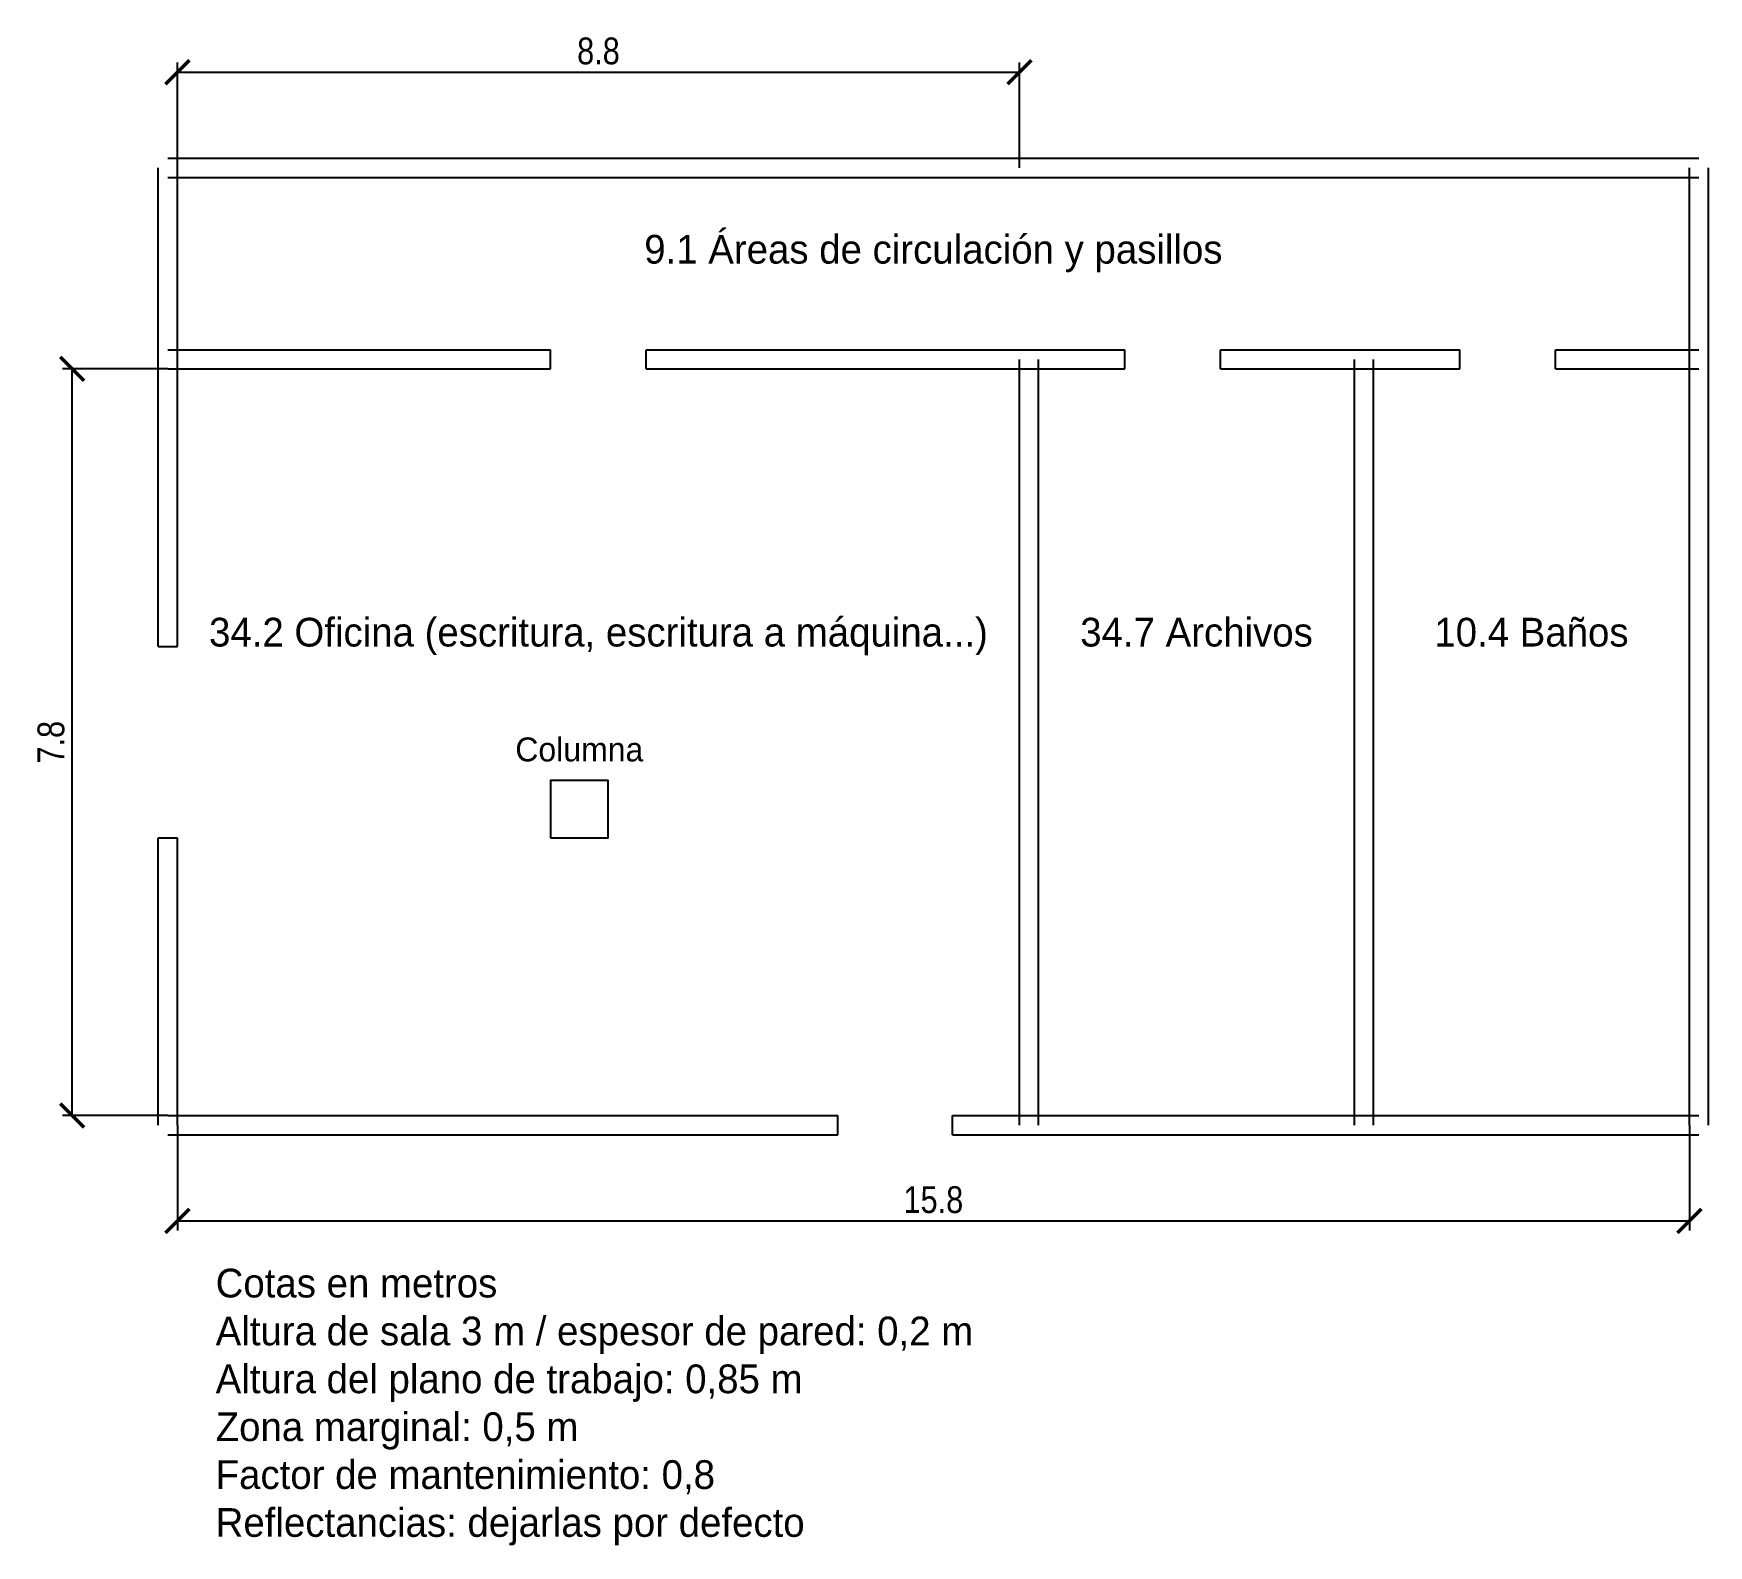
# Model space of a CAD drawing. Header units: metres. Extents: x -1.4 to 16.1, y -4.4 to 11.4.
import ezdxf
from ezdxf.enums import TextEntityAlignment as Align

# ---------------------------------------------------------------- set-up
doc = ezdxf.new("R2010")
doc.units = ezdxf.units.M
doc.styles.add('OpenSansCondensed-Light', font='OpenSansCondensed-Light.ttf')
doc.dimstyles.new('EZDXF', dxfattribs={"dimtxt": 0.25, "dimasz": 0.175, "dimexe": 0.375, "dimexo": 0.125, "dimgap": 0.1, "dimtad": 1, "dimlfac": 100, "dimzin": 12, "dimdsep": 46, "dimtxsty": 'OpenSansCondensed-Light', "dimblk": 'ARCHTICK', "dimcen": 2.5, "dimazin": 3, "dimtfac": 0.5, "dimtmove": 2, "dimatfit": 3})

# ---------------------------------------------------------------- blocks, each defined once
blk = doc.blocks.new('_ARCHTICK')
at = {"color": 0, "linetype": 'BYBLOCK', "const_width": 0.15}
blk.add_lwpolyline([(-0.5, -0.5), (0.5, 0.5)], dxfattribs=at)

msp = doc.modelspace()

# ---------------------------------------------------------------- linework, layer by layer
for p, q in [((-0.1, 5), (-0.1, 10)), ((0, 10.1), (16, 10.1)), ((0.1, 5), (0.1, 10)), ((15.9, 0), (15.9, 10)), ((16.1, 0), (16.1, 10)), ((0, 9.9), (16, 9.9)), ((0, 8.1), (4, 8.1)), ((4, 7.9), (4, 8.1)), ((5, 8.1), (10, 8.1)), ((5, 7.9), (5, 8.1)), ((10, 7.9), (10, 8.1)), ((11, 8.1), (13.5, 8.1)), ((11, 7.9), (11, 8.1)), ((13.5, 7.9), (13.5, 8.1)), ((14.5, 8.1), (16, 8.1)), ((14.5, 7.9), (14.5, 8.1)), ((0, 7.9), (4, 7.9)), ((5, 7.9), (10, 7.9)), ((8.9, 0), (8.9, 8)), ((9.1, 0), (9.1, 8)), ((11, 7.9), (13.5, 7.9)), ((12.4, 0), (12.4, 8)), ((12.6, 0), (12.6, 8)), ((14.5, 7.9), (16, 7.9)), ((-0.1, 5), (0.1, 5)), ((-0.1, 0), (-0.1, 3)), ((-0.1, 3), (0.1, 3)), ((0.1, 0), (0.1, 3)), ((0, 0.1), (7, 0.1)), ((7, -0.1), (7, 0.1)), ((8.2, 0.1), (16, 0.1)), ((8.2, -0.1), (8.2, 0.1)), ((0, -0.1), (7, -0.1)), ((8.2, -0.1), (16, -0.1))]:
    msp.add_line(p, q)
msp.add_lwpolyline([(4, 3), (4.6, 3), (4.6, 3.6), (4, 3.6)], close=True)

# ---------------------------------------------------------------- texts
for s, height, p in [('9.1 Áreas de circulación y pasillos', 0.3, (8, 9)), ('34.2 Oficina (escritura, escritura a máquina...)', 0.3, (4.5, 5)), ('34.7 Archivos', 0.3, (10.75, 5)), ('10.4 Baños', 0.3, (14.25, 5)), ('Columna', 0.25, (4.3, 3.8))]:
    msp.add_text(s, height=height).set_placement(p, align=Align.CENTER)
at = {"insert": (0.5, -1.5), "char_height": 0.3, "attachment_point": 1}
msp.add_mtext('Cotas en metros\\PAltura de sala 3 m / espesor de pared: 0,2 m\\PAltura del plano de trabajo: 0,85 m\\PZona marginal: 0,5 m\\PFactor de mantenimiento: 0,8\\PReflectancias: dejarlas por defecto', dxfattribs=at)

# ---------------------------------------------------------------- dimensions: what is measured, and where the dimension line sits
for base, p1, p2 in [((0.1, 11), (0.1, 9.9), (8.9, 9.9)), ((0.1, -1), (0.1, 0.1), (15.9, 0.1))]:
    msp.add_linear_dim(base=base, p1=p1, p2=p2, dimstyle='EZDXF', override={"dimtxt": 0.28, "dimasz": 0.25, "dimexe": 0.1, "dimexo": 0.1, "dimgap": 0.08, "dimdec": 2, "dimlfac": 1}).render()
msp.add_linear_dim(base=(-1, 0.1), p1=(0.1, 0.1), p2=(0.1, 7.9), angle=90, dimstyle='EZDXF', override={"dimtxt": 0.28, "dimasz": 0.25, "dimexe": 0.1, "dimexo": 0.1, "dimgap": 0.08, "dimdec": 2, "dimlfac": 1}).render()

doc.saveas('drawing.dxf')
